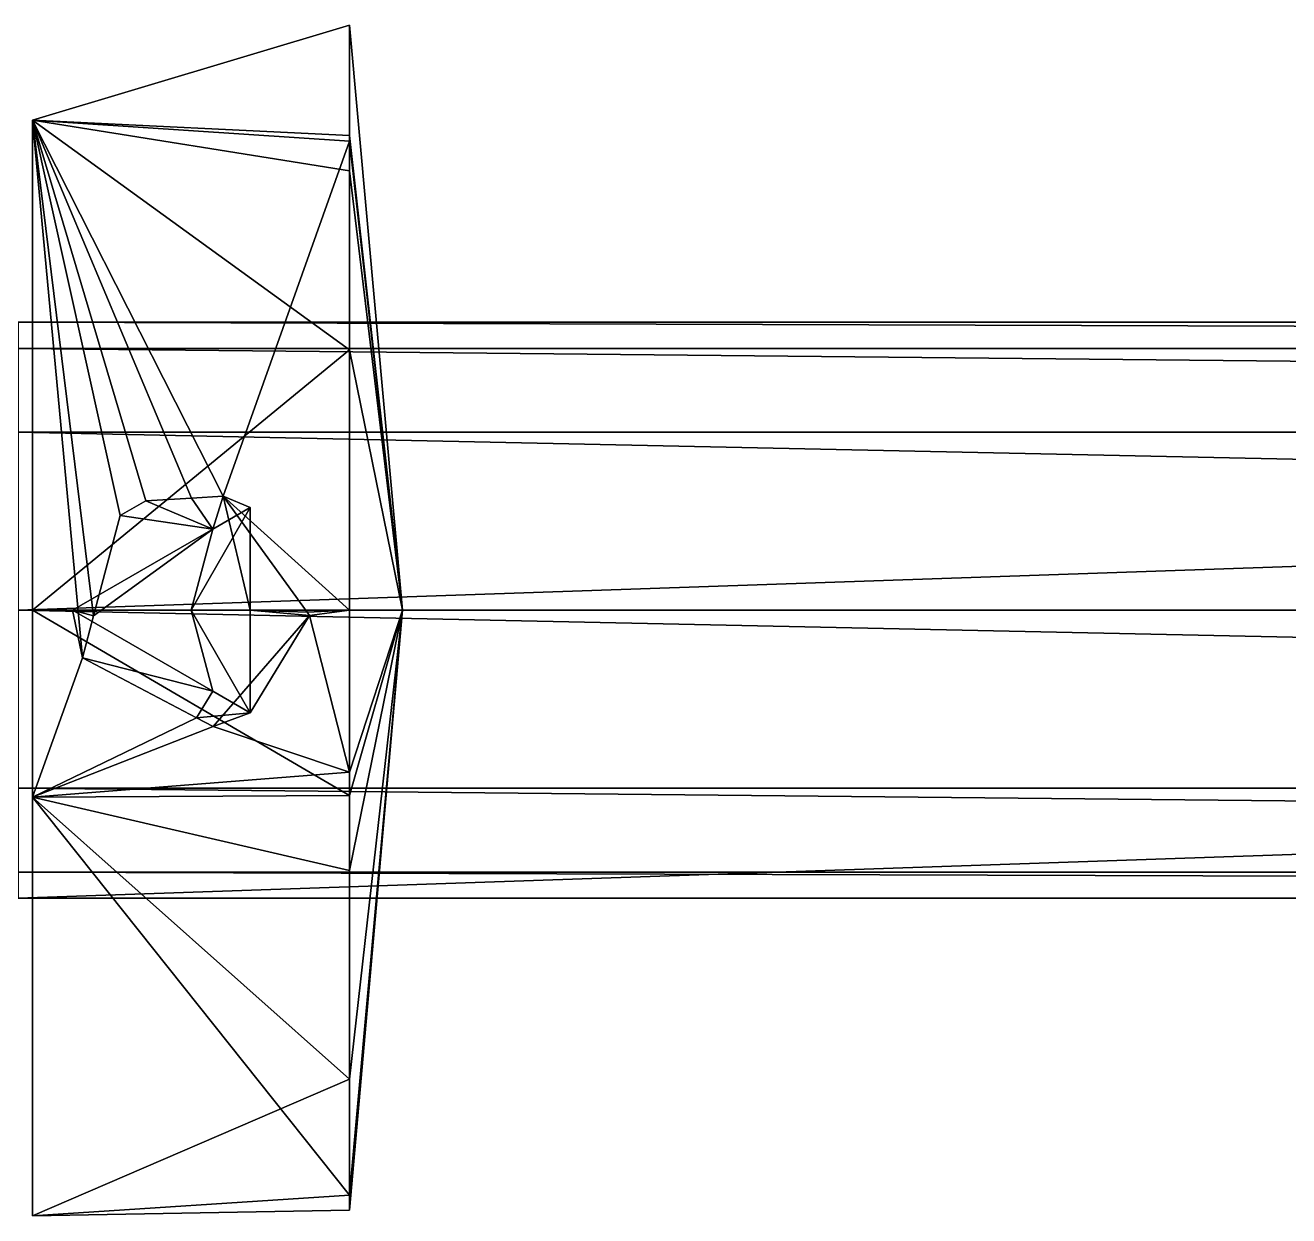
# Model space of a CAD drawing. Extents: x 0 to 555, y -105 to 105.
# Drawn here: x 90.78 to 138.75, y -23 to 22.22 of the extents above; entities that cross this region are included whole.
import ezdxf

# ---------------------------------------------------------------- set-up
doc = ezdxf.new("R2010")
doc.units = 0
for name, color, linetype in [('OBJECT__14', 253, 'CONTINUOUS'), ('OBJECT__143', 253, 'CONTINUOUS'), ('OBJECT__144', 253, 'CONTINUOUS'), ('OBJECT__146', 253, 'CONTINUOUS'), ('OBJECT__147', 253, 'CONTINUOUS'), ('OBJECT__148', 253, 'CONTINUOUS')]:
    doc.layers.add(name, color=color, linetype=linetype)

msp = doc.modelspace()

# ---------------------------------------------------------------- meshes
at = {"layer": 'OBJECT__14', "color": 253}
mesh = msp.add_polyface(dxfattribs=at)
corners = [(409.5, 9.946, 104.845001), (409.5, 10.937, 101.795998), (90.5, 10.937, 101.795998), (90.5, 0, 93.849998), (409.5, 0, 93.849998), (409.5, 0, 116.849998), (409.5, 6.76, 114.653999), (90.5, 6.76, 114.653999), (90.5, 9.946, 104.845001), (409.5, -9.946, 104.845001), (409.5, -6.76, 114.653999), (90.5, -6.76, 114.653999), (90.5, 0, 116.849998), (409.5, -10.937, 101.795998), (90.5, -10.937, 101.795998), (90.5, -9.946, 104.845001)]
mesh.append_faces([[corners[k] for k in face] for face in [(0, 1, 2), (3, 2, 1), (1, 4, 3), (5, 6, 7), (8, 7, 6), (6, 0, 8), (9, 10, 11), (12, 11, 10), (10, 5, 12), (4, 13, 14), (15, 14, 13), (13, 9, 15), (14, 3, 4), (11, 15, 9), (7, 12, 5), (2, 8, 0)]])
at = {"layer": 'OBJECT__143', "color": 253}
mesh = msp.add_polyface(dxfattribs=at)
corners = [(97.069, 0, -950.950012), (92.569, 0, -951.23999), (97.891998, -3.074, -951.23999), (99.319, -3.897, -951.23999), (99.319, 0, -951.23999), (99.319, 3.897, -951.23999), (97.891998, 3.074, -951.23999)]
mesh.append_faces([[corners[k] for k in face] for face in [(0, 1, 2), (0, 3, 4), (0, 5, 6), (6, 1, 0), (4, 5, 0), (2, 3, 0)]])
at = {"layer": 'OBJECT__144', "color": 253}
mesh = msp.add_polyface(dxfattribs=at)
corners = [(97.891998, -3.074, -951.23999), (92.569, 0, -951.23999), (92.950996, -1.814, -988.054993), (93.371002, -0.211, -988.125), (99.319, -3.897, -951.23999), (97.282997, -4.092, -988.445007), (97.907997, -4.421, -988.500977), (101.565002, -0.195, -988.133972), (99.319, 0, -951.23999), (98.286003, 4.332, -988.48999), (99.319, 3.897, -951.23999), (97.083, 4.261, -988.455017), (97.891998, 3.074, -951.23999), (94.373001, 3.603, -988.29303), (95.347, 4.158, -988.405029), (101.473, -0.069, -988.143982)]
mesh.append_faces([[corners[k] for k in face] for face in [(0, 1, 2), (1, 3, 2), (4, 0, 5), (5, 6, 4), (7, 8, 4), (6, 7, 4), (9, 10, 8), (9, 11, 12), (12, 10, 9), (12, 13, 3), (12, 11, 14), (14, 13, 12), (3, 1, 12), (8, 15, 9), (7, 15, 8), (2, 5, 0)]])
at = {"layer": 'OBJECT__146', "color": 253}
mesh = msp.add_polyface(dxfattribs=at)
corners = [(91.050003, -23, -1010.950012), (103.087997, -22.790001, -1010.950012), (103.087997, -17.818001, -996.741028), (91.050003, -7.107, -989.075989), (103.087997, -6.153, -991.122986), (103.087997, 0, -988.159973), (101.565002, -0.195, -988.133972), (103.087997, 17.818001, -996.741028), (98.286003, 4.332, -988.48999), (101.473, -0.069, -988.143982), (91.050003, 18.607, -997.43103), (97.083, 4.261, -988.455017), (95.347, 4.158, -988.405029), (94.373001, 3.603, -988.29303), (92.950996, -1.814, -988.054993), (93.371002, -0.211, -988.125), (103.087997, 18.025, -997.648987), (97.907997, -4.421, -988.500977), (97.282997, -4.092, -988.445007), (103.087997, 22.218, -1016.020996), (91.050003, 18.607, -1024.468994), (103.087997, -7.042, -1031.483032), (91.050003, -7.107, -1032.823975), (91.050003, 0, -1033.949951), (103.087997, 16.691, -1022.953003), (103.087997, 9.888, -1031.483032), (103.087997, -9.888, -1031.483032), (103.087997, -22.218, -1016.020996)]
mesh.append_faces([[corners[k] for k in face] for face in [(0, 1, 2), (2, 3, 0), (4, 5, 6), (5, 7, 8), (8, 9, 5), (10, 11, 8), (8, 7, 10), (10, 12, 11), (10, 13, 12), (10, 3, 14), (14, 15, 10), (15, 13, 10), (7, 16, 10), (9, 6, 5), (3, 17, 18), (3, 4, 17), (18, 14, 3), (10, 16, 19), (19, 20, 10), (21, 22, 23), (20, 24, 25), (25, 23, 20), (22, 26, 27), (27, 0, 22), (22, 21, 26), (27, 1, 0), (23, 25, 21), (19, 24, 20), (6, 17, 4), (2, 4, 3)]])
at = {"layer": 'OBJECT__147', "color": 253}
mesh = msp.add_polyface(dxfattribs=at)
corners = [(91.050003, -7.107, -1032.823975), (91.050003, -23, -1010.950012), (91.050003, -8.145, -1010.950012), (91.050003, 18.607, -997.43103), (91.050003, 18.607, -1024.468994), (91.050003, 8.145, -1010.950012), (91.050003, 0, -1033.949951), (91.050003, 0, -1019.094971), (91.050003, -7.107, -989.075989), (91.050003, 0, -1002.804993)]
mesh.append_faces([[corners[k] for k in face] for face in [(0, 1, 2), (3, 4, 5), (4, 6, 7), (2, 7, 0), (8, 9, 2), (7, 5, 4), (2, 1, 8), (7, 6, 0), (5, 9, 3), (9, 8, 3)]])
at = {"layer": 'OBJECT__148', "color": 253}
mesh = msp.add_polyface(dxfattribs=at)
corners = [(105.100998, 0, -1010.950012), (103.087997, 0, -988.159973), (103.087997, -6.153, -991.122986), (103.087997, -17.818001, -996.741028), (103.087997, -22.790001, -1010.950012), (103.087997, -9.888, -1031.483032), (103.087997, -7.042, -1031.483032), (103.087997, 9.888, -1031.483032), (103.087997, 16.691, -1022.953003), (103.087997, 22.218, -1016.020996), (103.087997, 18.025, -997.648987), (103.087997, 17.818001, -996.741028), (103.087997, -22.218, -1016.020996)]
mesh.append_faces([[corners[k] for k in face] for face in [(0, 1, 2), (0, 3, 4), (0, 5, 6), (0, 7, 8), (0, 9, 10), (0, 11, 1), (10, 11, 0), (8, 9, 0), (6, 7, 0), (0, 12, 5), (4, 12, 0), (2, 3, 0)]])

doc.saveas('drawing.dxf')
